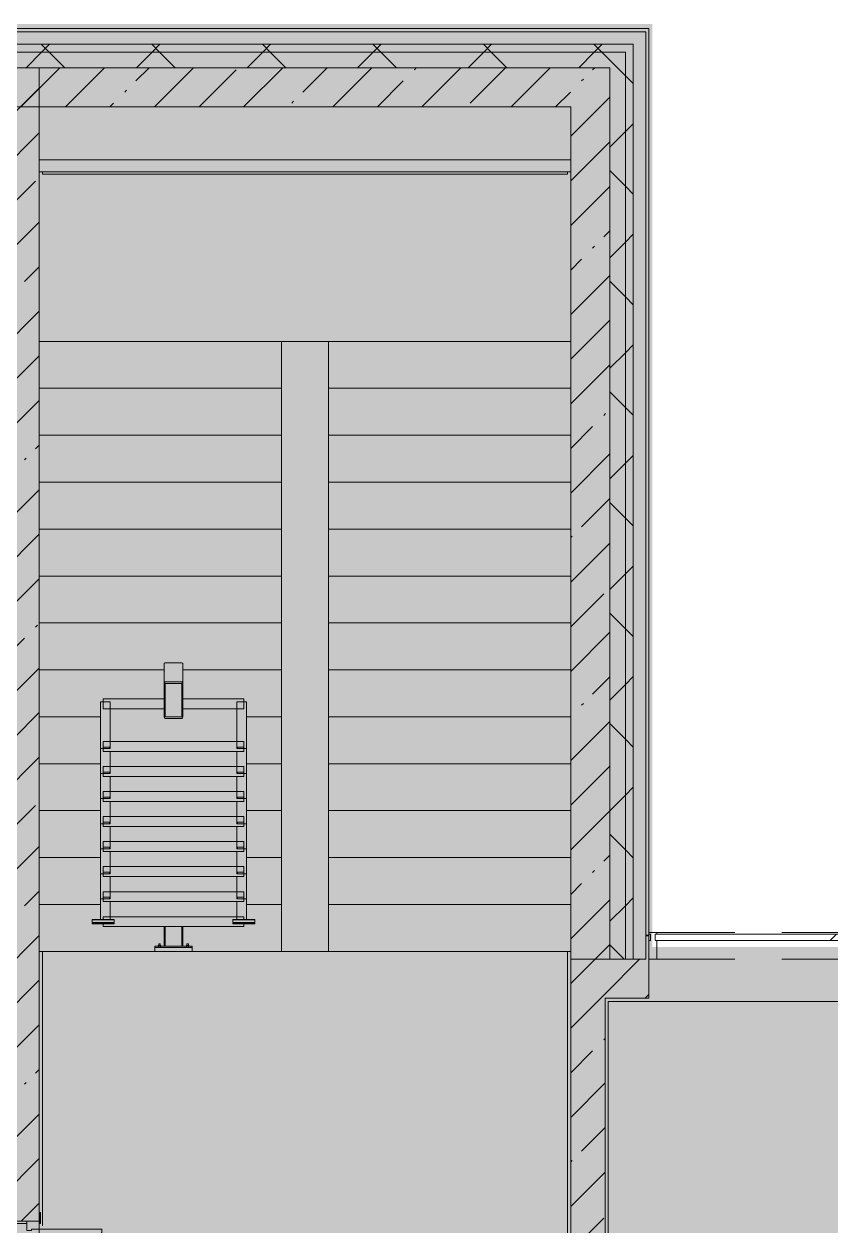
# Model space of a CAD drawing. Header units: millimetres. Extents: x 81469 to 279813, y -8553 to 29000.
# Drawn here: x 242116 to 247278, y 19695 to 27379 of the extents above; entities that cross this region are included whole.
import ezdxf

# ---------------------------------------------------------------- set-up
doc = ezdxf.new("R2010")
doc.units = ezdxf.units.MM
doc.linetypes.add('200_ШТРИХ__ш1_п0_6_', pattern=[800, 500, -300])
doc.layers.add('A-DETL-GENF-1', color=7, linetype='Continuous', lineweight=9, true_color=0xc0c0c0, transparency=0.4)
for name, color, linetype, lineweight in [('A-DETL-MBND-1', 7, '200_ШТРИХ__ш1_п0_6_', 9), ('A-GLAZ-3', 7, 'Continuous', 5), ('A-GLAZ-CWMG-2', 7, 'Continuous', 5), ('A-WALL-4', 7, 'Continuous', 5), ('I-WALL-21', 7, 'Continuous', 5)]:
    doc.layers.add(name, color=color, linetype=linetype, lineweight=lineweight)
for name, color, linetype, lineweight, true_color in [('A-DOOR-3', 7, 'Continuous', 5, 0xb7b7b7), ('A-DOOR-4', 7, 'Continuous', 5, 0xe2e2e2), ('A-DOOR-FRAM-2', 7, 'Continuous', 5, 0xe2e2e2), ('A-DOOR-FRAM-3', 7, 'Continuous', 5, 0xb7b7b7), ('A-FLOR-1', 7, 'Continuous', 5, 0xb7b7b7), ('A-GENM-2', 7, 'Continuous', 5, 0x737373), ('A-GLAZ-CWMG-3', 7, 'Continuous', 5, 0x737373), ('A-WALL-5', 7, 'Continuous', 5, 0x737373), ('A-WALL-6', 7, 'Continuous', 9, 0x737373), ('I-WALL-22', 7, 'Continuous', 5, 0x737373), ('S-STRS-3', 7, 'Continuous', 5, 0x737373)]:
    doc.layers.add(name, color=color, linetype=linetype, lineweight=lineweight, true_color=true_color)
pattern_1 = [(45, (152802.76, 0), (-353.5534, 353.5534), []), (135, (152802.76, 0), (-353.5534, -353.5534), [])]
pattern_2 = [(45, (152802.76, 0), (-285.1231, 285.1231), []), (45, (153087.9, 0), (-285.1231, 285.1231), [504.031, -100.806, 16.764, -84.042])]

# ---------------------------------------------------------------- blocks, each defined once
blk = doc.blocks.new('110_Дверь_СКБ_2Ст - Д-1_л_Лестничная клетка EIS60 2-32359692-3_4_3_птичка')
at = {"layer": 'A-DOOR-4'}
for points in [[(662.5, 125), (662.5, 1025), (612.5, 1025), (612.5, 125)], [(-587.5, 525), (-637.5, 525), (-637.5, 125), (-587.5, 125)], [(712.5, -125), (712.5, 45), (697.5, 45), (697.5, -125)]]:
    blk.add_hatch(color=256, dxfattribs=at).paths.add_polyline_path(points)
h = blk.add_hatch(color=256, dxfattribs=at)
h.paths.add_polyline_path([(712.5, 125), (662.5, 125), (662.5, 75), (652.5, 75), (652.5, 45), (712.5, 45)])
h.paths.add_polyline_path([(-627.5, 45), (-627.5, 75), (-637.5, 75), (-637.5, 125), (-687.5, 125), (-687.5, 45)])
at = {"layer": 'A-DOOR-FRAM-2'}
for points in [[(-672.5, 125), (-672.5, 133), (-742.5, 133), (-742.5, 125)], [(767.5, 125), (767.5, 133), (697.5, 133), (697.5, 125)], [(-672.5, -125), (-672.5, 45), (-687.5, 45), (-687.5, -125)], [(-672.5, -133), (-672.5, -125), (-742.5, -125), (-742.5, -133)], [(767.5, -133), (767.5, -125), (697.5, -125), (697.5, -133)]]:
    blk.add_hatch(color=256, dxfattribs=at).paths.add_polyline_path(points)
at = {"layer": 'A-DOOR-3'}
for p, q in [((662.5, 1025), (612.5, 1025)), ((612.5, 1025), (612.5, 125)), ((662.5, 125), (662.5, 1025)), ((-637.5, 525), (-637.5, 125)), ((-587.5, 525), (-637.5, 525)), ((-587.5, 125), (-587.5, 525)), ((-637.5, 125), (-587.5, 125)), ((612.5, 125), (662.5, 125))]:
    blk.add_line(p, q, dxfattribs=at)
for centre, radius, start, end in [((662.5, 125), 900, 90, 180), ((-637.5, 125), 400, 360, 90)]:
    blk.add_arc(centre, radius, start, end, dxfattribs=at)
at = {"layer": 'A-DOOR-FRAM-3'}
for p, q in [((-672.5, 133), (-742.5, 133)), ((-742.5, 133), (-742.5, 125)), ((-742.5, 125), (-672.5, 125)), ((-637.5, 125), (-687.5, 125)), ((-687.5, 125), (-687.5, 45)), ((-672.5, 125), (-672.5, 133)), ((-637.5, 75), (-637.5, 125)), ((662.5, 125), (662.5, 75)), ((712.5, 125), (662.5, 125)), ((767.5, 133), (697.5, 133)), ((697.5, 133), (697.5, 125)), ((697.5, 125), (767.5, 125)), ((712.5, 45), (712.5, 125)), ((767.5, 125), (767.5, 133)), ((-687.5, 45), (-627.5, 45)), ((-672.5, 45), (-687.5, 45)), ((-687.5, 45), (-687.5, -125)), ((-672.5, -125), (-672.5, 45)), ((-627.5, 75), (-637.5, 75)), ((-627.5, 45), (-627.5, 75)), ((662.5, 75), (652.5, 75)), ((652.5, 75), (652.5, 45)), ((652.5, 45), (712.5, 45)), ((712.5, 45), (697.5, 45)), ((697.5, 45), (697.5, -125)), ((712.5, -125), (712.5, 45)), ((-672.5, -125), (-742.5, -125)), ((-742.5, -125), (-742.5, -133)), ((-742.5, -133), (-672.5, -133)), ((-687.5, -125), (-672.5, -125)), ((-672.5, -133), (-672.5, -125)), ((697.5, -125), (712.5, -125)), ((767.5, -125), (697.5, -125)), ((697.5, -125), (697.5, -133)), ((697.5, -133), (767.5, -133)), ((767.5, -133), (767.5, -125))]:
    blk.add_line(p, q, dxfattribs=at)
blk = doc.blocks.new('PNS_Панель прямоугольная - Нр_Стекло - 40мм-22855911-3_4_3_птичка')
at = {"layer": 'A-GLAZ-3'}
h = blk.add_hatch(dxfattribs=at)
h.set_pattern_fill('FP_118', color=256, style=0, pattern_type=2)
h.set_pattern_definition([(45, (-94620, -21060), (-1414.214, 1414.214), [1000, -3000]), (45, (-95620, -21560), (-1414.214, 1414.214), [3000, -1000]), (45, (-93620, -22060), (-1414.214, 1414.214), [1000, -3000])])
h.paths.add_polyline_path([(770, -40), (770, 0), (-770, 0), (-770, -40), (760, -40)])
for p, q in [((-770, 0), (770, 0)), ((760, 0), (-770, 0)), ((-760, -40), (760, -40))]:
    blk.add_line(p, q, dxfattribs=at)
blk = doc.blocks.new('Прямоугольный импост - Импост структурный с накладкой - 170мм-22855901-3_4_3_птичка')
at = {"layer": 'A-DETL-MBND-1'}
for p, q in [((93360, 21560), (93360, 21570)), ((93360, 21570), (94880, 21570)), ((93360, 21400), (94880, 21400))]:
    blk.add_line(p, q, dxfattribs=at)
blk = doc.blocks.new('Анкер клиновой - Анкер клиновой МКТ В 10-10-16_85-22193208-3_4_3_птичка')
at = {"layer": 'A-DETL-MBND-1'}
for p, q in [((122191.4, 13788), (122191.4, 13784)), ((122207.4, 13788), (122191.4, 13788)), ((122191.4, 13788), (122207.4, 13788)), ((122194.4, 13798), (122194.4, 13784)), ((122204.4, 13798), (122194.4, 13798)), ((122194.4, 13798), (122204.4, 13798)), ((122204.4, 13784), (122204.4, 13798)), ((122207.4, 13784), (122207.4, 13788))]:
    blk.add_line(p, q, dxfattribs=at)
blk = doc.blocks.new('ОМ_Полоса_Трапеция прямоугольная_Прокат_ГОСТ 103-2006 - ОМ_Полоса_Трапеция прямоугольная_Прокат_ГОСТ 103-2006-21111644-3_4_3_птичка')
at = {"layer": 'A-GENM-2'}
for p, q in [((122699.4, 15046.5), (122699.4, 15056.5)), ((122699.4, 15056.5), (122739.4, 15056.5)), ((122739.4, 15046.5), (122699.4, 15046.5)), ((122739.4, 15056.5), (122739.4, 15046.5))]:
    blk.add_line(p, q, dxfattribs=at)
blk = doc.blocks.new('ОМ_Полоса_Трапеция прямоугольная_Прокат_ГОСТ 103-2006 - ОМ_Полоса_Трапеция прямоугольная_Прокат_ГОСТ 103-2006-V150-3_4_3_птичка')
at = {"layer": 'A-GENM-2'}
for p, q in [((122699.4, 14416.5), (122699.4, 14406.5)), ((122739.4, 14416.5), (122699.4, 14416.5)), ((122699.4, 14406.5), (122739.4, 14406.5)), ((122739.4, 14406.5), (122739.4, 14416.5))]:
    blk.add_line(p, q, dxfattribs=at)
blk = doc.blocks.new('ОМ_Полоса_Трапеция прямоугольная_Прокат_ГОСТ 103-2006 - ОМ_Полоса_Трапеция прямоугольная_Прокат_ГОСТ 103-2006-V151-3_4_3_птичка')
at = {"layer": 'A-GENM-2'}
for p, q in [((122699.4, 14256.5), (122699.4, 14246.5)), ((122739.4, 14256.5), (122699.4, 14256.5)), ((122699.4, 14246.5), (122739.4, 14246.5)), ((122739.4, 14246.5), (122739.4, 14256.5))]:
    blk.add_line(p, q, dxfattribs=at)
blk = doc.blocks.new('ОМ_Полоса_Трапеция прямоугольная_Прокат_ГОСТ 103-2006 - ОМ_Полоса_Трапеция прямоугольная_Прокат_ГОСТ 103-2006-V152-3_4_3_птичка')
at = {"layer": 'A-GENM-2'}
for p, q in [((122699.4, 14096.5), (122699.4, 14086.5)), ((122739.4, 14096.5), (122699.4, 14096.5)), ((122699.4, 14086.5), (122739.4, 14086.5)), ((122739.4, 14086.5), (122739.4, 14096.5))]:
    blk.add_line(p, q, dxfattribs=at)
blk = doc.blocks.new('ОМ_Полоса_Прокат_ГОСТ 103-2006 - ОМ_Полоса_Прокат_ГОСТ 103-2006-22193251-3_4_3_птичка')
at = {"layer": 'A-GENM-2'}
for p, q in [((122809.4, 13929.5), (122669.4, 13929.5)), ((122669.4, 13929.5), (122669.4, 13926.5)), ((122669.4, 13926.5), (122809.4, 13926.5)), ((122809.4, 13926.5), (122809.4, 13929.5))]:
    blk.add_line(p, q, dxfattribs=at)
blk = doc.blocks.new('ОМ_Полоса_Прокат_ГОСТ 103-2006 - ОМ_Полоса_Прокат_ГОСТ 103-2006-22193252-3_4_3_птичка')
at = {"layer": 'A-GENM-2'}
for p, q in [((122669.4, 13954.2), (122669.4, 13950.8)), ((122809.4, 13954.2), (122669.4, 13954.2)), ((122669.4, 13950.8), (122809.4, 13950.8)), ((122669.4, 13933.9), (122669.4, 13950.8)), ((122809.4, 13933.9), (122669.4, 13933.9)), ((122809.4, 13950.8), (122809.4, 13954.2)), ((122809.4, 13950.8), (122809.4, 13933.9))]:
    blk.add_line(p, q, dxfattribs=at)
blk = doc.blocks.new('ОМ_Полоса_Трапеция прямоугольная_Прокат_ГОСТ 103-2006 - ОМ_Полоса_Трапеция прямоугольная_Прокат_ГОСТ 103-2006-21111686-3_4_3_птичка')
at = {"layer": 'A-GENM-2'}
for p, q in [((121839.4, 15056.5), (121879.4, 15056.5)), ((121839.4, 15046.5), (121839.4, 15056.5)), ((121879.4, 15046.5), (121839.4, 15046.5)), ((121879.4, 15056.5), (121879.4, 15046.5))]:
    blk.add_line(p, q, dxfattribs=at)
blk = doc.blocks.new('ОМ_Полоса_Трапеция прямоугольная_Прокат_ГОСТ 103-2006 - ОМ_Полоса_Трапеция прямоугольная_Прокат_ГОСТ 103-2006-V153-3_4_3_птичка')
at = {"layer": 'A-GENM-2'}
for p, q in [((121879.4, 14416.5), (121839.4, 14416.5)), ((121839.4, 14416.5), (121839.4, 14406.5)), ((121839.4, 14406.5), (121879.4, 14406.5)), ((121879.4, 14406.5), (121879.4, 14416.5))]:
    blk.add_line(p, q, dxfattribs=at)
blk = doc.blocks.new('ОМ_Полоса_Трапеция прямоугольная_Прокат_ГОСТ 103-2006 - ОМ_Полоса_Трапеция прямоугольная_Прокат_ГОСТ 103-2006-V154-3_4_3_птичка')
at = {"layer": 'A-GENM-2'}
for p, q in [((121879.4, 14256.5), (121839.4, 14256.5)), ((121839.4, 14256.5), (121839.4, 14246.5)), ((121839.4, 14246.5), (121879.4, 14246.5)), ((121879.4, 14246.5), (121879.4, 14256.5))]:
    blk.add_line(p, q, dxfattribs=at)
blk = doc.blocks.new('ОМ_Полоса_Трапеция прямоугольная_Прокат_ГОСТ 103-2006 - ОМ_Полоса_Трапеция прямоугольная_Прокат_ГОСТ 103-2006-V155-3_4_3_птичка')
at = {"layer": 'A-GENM-2'}
for p, q in [((121879.4, 14096.5), (121839.4, 14096.5)), ((121839.4, 14096.5), (121839.4, 14086.5)), ((121839.4, 14086.5), (121879.4, 14086.5)), ((121879.4, 14086.5), (121879.4, 14096.5))]:
    blk.add_line(p, q, dxfattribs=at)
blk = doc.blocks.new('ОМ_Полоса_Прокат_ГОСТ 103-2006 - ОМ_Полоса_Прокат_ГОСТ 103-2006-22193295-3_4_3_птичка')
at = {"layer": 'A-GENM-2'}
for p, q in [((121909.4, 13929.5), (121769.4, 13929.5)), ((121769.4, 13929.5), (121769.4, 13926.5)), ((121769.4, 13926.5), (121909.4, 13926.5)), ((121909.4, 13926.5), (121909.4, 13929.5))]:
    blk.add_line(p, q, dxfattribs=at)
blk = doc.blocks.new('ОМ_Полоса_Прокат_ГОСТ 103-2006 - ОМ_Полоса_Прокат_ГОСТ 103-2006-22193296-3_4_3_птичка')
at = {"layer": 'A-GENM-2'}
for p, q in [((121909.4, 13954.2), (121769.4, 13954.2)), ((121769.4, 13954.2), (121769.4, 13950.8)), ((121769.4, 13950.8), (121909.4, 13950.8)), ((121769.4, 13933.9), (121769.4, 13950.8)), ((121909.4, 13933.9), (121769.4, 13933.9)), ((121909.4, 13950.8), (121909.4, 13954.2)), ((121909.4, 13950.8), (121909.4, 13933.9))]:
    blk.add_line(p, q, dxfattribs=at)
blk = doc.blocks.new('ОМ_Нижняя опорная пятка1 - ОМ_Нижняя опорная пятка-21111576-3_4_3_птичка')
at = {"layer": 'A-DETL-MBND-1'}
for p, q in [((-96, -10), (-96, 0)), ((-84, -10), (-84, 0)), ((84, -10), (84, 0)), ((96, -10), (96, 0))]:
    blk.add_line(p, q, dxfattribs=at)
blk = doc.blocks.new('ОМ_Труба_ГОСТ 8639-82 - ОМ_Труба_ГОСТ 8639-82-21111694-3_4_3_птичка')
at = {"layer": 'A-GENM-2'}
for p, q in [((122229.4, 15590.5), (122229.4, 15456.5)), ((122238.4, 15595.1), (122340.4, 15595.1)), ((122349.4, 15456.5), (122349.4, 15590.5)), ((122229.4, 15256.4), (122229.4, 15456.5)), ((122235.4, 15456.5), (122235.4, 15256.4)), ((122238.4, 15474.2), (122340.4, 15474.2)), ((122340.4, 15462.4), (122238.4, 15462.4)), ((122343.4, 15256.4), (122343.4, 15456.5)), ((122349.4, 15456.5), (122349.4, 15256.4)), ((122238.4, 15250.5), (122340.4, 15250.5)), ((122340.4, 15238.8), (122238.4, 15238.8))]:
    blk.add_line(p, q, dxfattribs=at)
at = {"layer": 'A-GENM-2', "flags": 128}
for points in [[(122229.4, 15456.5), (122229.6, 15460), (122230.1, 15463.3), (122231, 15466.3), (122232.1, 15469), (122233.4, 15471.2), (122235, 15472.8), (122236.7, 15473.8), (122238.4, 15474.2)], [(122238.4, 15462.4), (122237.9, 15462.3), (122237.3, 15461.9), (122236.8, 15461.4), (122236.3, 15460.7), (122235.9, 15459.8), (122235.7, 15458.8), (122235.5, 15457.7), (122235.4, 15456.5)], [(122340.4, 15474.2), (122342.2, 15473.8), (122343.9, 15472.8), (122345.4, 15471.2), (122346.8, 15469), (122347.9, 15466.3), (122348.8, 15463.3), (122349.3, 15460), (122349.4, 15456.5)], [(122343.4, 15456.5), (122343.4, 15457.7), (122343.2, 15458.8), (122342.9, 15459.8), (122342.6, 15460.7), (122342.1, 15461.4), (122341.6, 15461.9), (122341, 15462.3), (122340.4, 15462.4)], [(122238.4, 15238.8), (122236.7, 15239.1), (122235, 15240.1), (122233.4, 15241.8), (122232.1, 15243.9), (122231, 15246.6), (122230.1, 15249.7), (122229.6, 15253), (122229.4, 15256.4)], [(122235.4, 15256.4), (122235.5, 15255.3), (122235.7, 15254.2), (122235.9, 15253.2), (122236.3, 15252.3), (122236.8, 15251.5), (122237.3, 15251), (122237.9, 15250.7), (122238.4, 15250.5)], [(122349.4, 15256.4), (122349.3, 15253), (122348.8, 15249.7), (122347.9, 15246.6), (122346.8, 15243.9), (122345.4, 15241.8), (122343.9, 15240.1), (122342.2, 15239.1), (122340.4, 15238.8)], [(122340.4, 15250.5), (122341, 15250.7), (122341.6, 15251), (122342.1, 15251.5), (122342.6, 15252.3), (122342.9, 15253.2), (122343.2, 15254.2), (122343.4, 15255.3), (122343.4, 15256.4)]]:
    blk.add_lwpolyline(points, dxfattribs=at)
at = {"layer": 'A-GENM-2'}
for centre, major_axis, start_param, end_param in [((122238.4, 15590.5), (9, 0), 1.570796, 3.141593), ((122238.4, 15538.5), (9, 0), 3.141593, 3.665191), ((122340.4, 15590.5), (9, 0), 0, 1.570796), ((122340.4, 15538.5), (-9, 0), 2.617994, 3.141593)]:
    blk.add_ellipse(centre, major_axis=major_axis, ratio=0.509802, start_param=start_param, end_param=end_param, dxfattribs=at)
blk = doc.blocks.new('ОМ_Уголок_ГОСТ 8509-93 - ОМ_Уголок_ГОСТ 8509-93-22194532-3_4_3_птичка')
at = {"layer": 'A-GENM-2'}
for p, q in [((0, 45.2), (0, -17.8)), ((390, 45.2), (0, 45.2)), ((900, 45.2), (510, 45.2)), ((900, -17.8), (900, 45.2)), ((0, -17.8), (390, -17.8)), ((510, -17.8), (900, -17.8))]:
    blk.add_line(p, q, dxfattribs=at)
blk = doc.blocks.new('ОМ_Уголок_ГОСТ 8509-93 - ОМ_Уголок_ГОСТ 8509-93-V156-3_4_3_птичка')
at = {"layer": 'A-GENM-2'}
for p, q in [((0, 45.2), (0, -17.8)), ((900, 45.2), (0, 45.2)), ((900, -17.8), (900, 45.2)), ((0, -17.8), (900, -17.8))]:
    blk.add_line(p, q, dxfattribs=at)
blk = doc.blocks.new('ОМ_Уголок_ГОСТ 8509-93 - ОМ_Уголок_ГОСТ 8509-93-22194533-3_4_3_птичка')
at = {"layer": 'A-GENM-2'}
for p, q in [((0, 45.2), (0, -17.8)), ((300, 45.2), (0, 45.2)), ((300, -17.8), (300, 45.2)), ((0, -17.8), (300, -17.8))]:
    blk.add_line(p, q, dxfattribs=at)
blk = doc.blocks.new('ОМ_Уголок_ГОСТ 8509-93 - ОМ_Уголок_ГОСТ 8509-93-V157-3_4_3_птичка')
at = {"layer": 'A-GENM-2'}
for p, q in [((0, 45.2), (0, -17.8)), ((142.2, 45.2), (0, 45.2)), ((0, -17.8), (160, -17.8))]:
    blk.add_line(p, q, dxfattribs=at)
blk = doc.blocks.new('ОМ_Уголок_ГОСТ 8509-93 - ОМ_Уголок_ГОСТ 8509-93-V158-3_4_3_птичка')
at = {"layer": 'A-GENM-2'}
for p, q in [((300, 45.2), (157.8, 45.2)), ((300, -17.8), (300, 45.2)), ((140, -17.8), (300, -17.8))]:
    blk.add_line(p, q, dxfattribs=at)
blk = doc.blocks.new('ОМ_Уголок_ГОСТ 8509-93 - ОМ_Уголок_ГОСТ 8509-93-V206-3_4_3_птичка')
at = {"layer": 'A-GENM-2'}
for p, q in [((0, 45.2), (0, 27.8)), ((900, 45.2), (0, 45.2)), ((0, 7.4), (0, -17.8)), ((900, 27.8), (900, 45.2)), ((900, -17.8), (900, 6.6)), ((0, -17.8), (900, -17.8))]:
    blk.add_line(p, q, dxfattribs=at)
blk = doc.blocks.new('ОМ_Уголок_ГОСТ 8509-93 - ОМ_Уголок_ГОСТ 8509-93-V207-3_4_3_птичка')
at = {"layer": 'A-GENM-2'}
for p, q in [((0, 45.2), (0, -17.8)), ((6.6, 45.2), (0, 45.2)), ((142.2, 45.2), (27.8, 45.2)), ((0, -17.8), (6.6, -17.8)), ((27.8, -17.8), (160, -17.8))]:
    blk.add_line(p, q, dxfattribs=at)
blk = doc.blocks.new('ОМ_Уголок_ГОСТ 8509-93 - ОМ_Уголок_ГОСТ 8509-93-V161-3_4_3_птичка')
at = {"layer": 'A-GENM-2'}
for p, q in [((272.2, 45.2), (157.8, 45.2)), ((300, 45.2), (292.6, 45.2)), ((300, -17.8), (300, 45.2)), ((140, -17.8), (272.2, -17.8)), ((292.6, -17.8), (300, -17.8))]:
    blk.add_line(p, q, dxfattribs=at)
blk = doc.blocks.new('ОМ_Труба_ГОСТ 8639-82 - ОМ_Труба_ГОСТ 8639-82-21111710-3_4_3_птичка')
at = {"layer": 'A-DETL-MBND-1'}
for p, q in [((122229.4, 13908.7), (122229.4, 13784)), ((122235.4, 13908.7), (122235.4, 13784)), ((122343.4, 13908.7), (122343.4, 13784)), ((122349.4, 13784), (122349.4, 13908.7))]:
    blk.add_line(p, q, dxfattribs=at)
blk = doc.blocks.new('ОМ_Уголок_ГОСТ 8510-86 - ОМ_Уголок_ГОСТ 8510-86-21111720-3_4_3_птичка')
at = {"layer": 'A-DETL-MBND-1'}
for p, q in [((0, 34), (0, 0)), ((0, 10), (240, 10)), ((0, 0), (240, 0)), ((240, 0), (240, 34))]:
    blk.add_line(p, q, dxfattribs=at)
blk = doc.blocks.new('Прямоугольный импост - Импост структурный с накладкой - 170мм-22854979-3_4_3_птичка')
at = {"layer": 'A-GLAZ-CWMG-2'}
for p, q in [((-50, 81), (-50, 40)), ((-50, 40), (-40, 40)), ((-40, 0), (-50, 0)), ((-50, 0), (-50, -10)), ((-40, 40), (-40, 0)), ((-50, -10), (-23, -10))]:
    blk.add_line(p, q, dxfattribs=at)
at = {"layer": 'A-GLAZ-CWMG-3'}
for p, q in [((0, 160), (-50, 160)), ((-50, 160), (-50, 81)), ((0, 40), (0, 160)), ((-10, 0), (-10, 40)), ((-10, 40), (0, 40)), ((0, 0), (-10, 0)), ((0, -10), (0, 0)), ((-23, -10), (0, -10))]:
    blk.add_line(p, q, dxfattribs=at)
blk = doc.blocks.new('Зашивка приборов отопления39 - Зашивка приборов отопления-33325432-3_4_3_птичка')
at = {"layer": 'A-WALL-5'}
for p, q in [((120704.7, 17931.2), (124104.7, 17931.2)), ((124104.7, 17931.2), (120704.7, 17931.2)), ((120704.7, 17856.2), (124104.7, 17856.2))]:
    blk.add_line(p, q, dxfattribs=at)

msp = doc.modelspace()

# ---------------------------------------------------------------- hatches: boundary and pattern name
at = {"layer": 'A-DETL-GENF-1'}
msp.add_hatch(color=256, dxfattribs=at).paths.add_polyline_path([(278035.8, -258), (278035.8, 21479), (246135.8, 21479), (246135.8, 27379), (237372.8, 27379), (237372.8, 10208.3), (242012.8, 10208.3), (242012.8, -258), (276790.3, -258)])
at = {"layer": 'A-WALL-4'}
h = msp.add_hatch(dxfattribs=at)
h.set_pattern_fill('FP_68', color=256, style=0, pattern_type=2)
h.set_pattern_definition(pattern_1)
h.paths.add_polyline_path([(245962.8, 27200), (246012.8, 27200), (246012.8, 27250), (237372.8, 27250), (237372.8, 27200), (245095.4, 27200)])
h = msp.add_hatch(dxfattribs=at)
h.set_pattern_fill('FP_68', color=256, style=0, pattern_type=2)
h.set_pattern_definition(pattern_1)
h.paths.add_polyline_path([(245862.8, 27100), (245962.8, 27100), (245962.8, 27200), (237372.8, 27200), (237372.8, 27100), (245095.4, 27100)])
h = msp.add_hatch(dxfattribs=at)
h.set_pattern_fill('FP_68', color=256, style=0, pattern_type=2)
h.set_pattern_definition(pattern_1)
h.paths.add_polyline_path([(245962.8, 21400), (246012.8, 21400), (246012.8, 27200), (245962.8, 27200), (245962.8, 21479)])
h = msp.add_hatch(dxfattribs=at)
h.set_pattern_fill('FP_68', color=256, style=0, pattern_type=2)
h.set_pattern_definition(pattern_1)
h.paths.add_polyline_path([(245862.8, 21400), (245962.8, 21400), (245962.8, 27100), (245862.8, 27100), (245862.8, 21479)])
h = msp.add_hatch(dxfattribs=at)
h.set_pattern_fill('FP_68', color=256, style=0, pattern_type=2)
h.set_pattern_definition(pattern_1)
h.paths.add_polyline_path([(277882.8, 21400), (278032.8, 21400), (278032.8, 21479), (272953, 21479), (272953, 21400), (277632.8, 21400)])
h.paths.add_polyline_path([(272053, 21400), (272053, 21479), (270703.2, 21479), (270703.2, 21400), (271197.1, 21400)])
h.paths.add_polyline_path([(259078.5, 21400), (259653.2, 21400), (259653.2, 21479), (258353, 21479), (258353, 21400), (258852.8, 21400)])
h.paths.add_polyline_path([(260553.2, 21400), (261853.2, 21400), (261853.2, 21479), (260553.2, 21479)])
h.paths.add_polyline_path([(246106.9, 21400), (246112.8, 21400), (246112.8, 21550), (246092.8, 21550), (246092.8, 21400)])
h.paths.add_polyline_path([(262753.2, 21400), (264052.8, 21400), (264052.8, 21479), (262753.2, 21479)])
h.paths.add_polyline_path([(266352.8, 21400), (267503.2, 21400), (267503.2, 21479), (266352.8, 21479)])
h.paths.add_polyline_path([(268933.2, 21400), (269803.2, 21400), (269803.2, 21479), (268933.2, 21479)])
h.paths.add_polyline_path([(249412.8, 21400), (253952.8, 21400), (253952.8, 21479), (249412.8, 21479)])
h.paths.add_polyline_path([(256252.8, 21400), (257453, 21400), (257453, 21479), (256252.8, 21479)])
at = {"layer": 'I-WALL-21'}
h = msp.add_hatch(dxfattribs=at)
h.set_pattern_fill('FP_64', color=256, style=0, pattern_type=2)
h.set_pattern_definition(pattern_2)
h.paths.add_polyline_path([(245612.8, 26850), (245612.8, 27100), (241937.8, 27100), (241937.8, 26850), (245095.4, 26850)])
h = msp.add_hatch(dxfattribs=at)
h.set_pattern_fill('FP_64', color=256, style=0, pattern_type=2)
h.set_pattern_definition(pattern_2)
h.paths.add_polyline_path([(241962.8, 17270), (242212.8, 17270), (242212.8, 18325), (241962.8, 18325), (241962.8, 18162.4)])
h.paths.add_polyline_path([(241962.8, 19725), (242212.8, 19725), (242212.8, 27100), (241962.8, 27100), (241962.8, 19750)])
h = msp.add_hatch(dxfattribs=at)
h.set_pattern_fill('FP_64', color=256, style=0, pattern_type=2)
h.set_pattern_definition(pattern_2)
h.paths.add_polyline_path([(245612.8, 21400), (245862.8, 21400), (245862.8, 27100), (245612.8, 27100), (245612.8, 21479)])
h = msp.add_hatch(dxfattribs=at)
h.set_pattern_fill('FP_64', color=256, style=0, pattern_type=2)
h.set_pattern_definition(pattern_2)
h.paths.add_polyline_path([(245832.8, 17270), (245832.8, 21400), (245612.8, 21400), (245612.8, 17270)])
h = msp.add_hatch(dxfattribs=at)
h.set_pattern_fill('FP_64', color=256, style=0, pattern_type=2)
h.set_pattern_definition(pattern_2)
h.paths.add_polyline_path([(249412.8, 21150), (253382.8, 21150), (253382.8, 21400), (249412.8, 21400)])
h.paths.add_polyline_path([(246027.6, 21150), (246112.8, 21150), (246112.8, 21400), (245832.8, 21400), (245832.8, 21150), (246015.4, 21150)])

# ---------------------------------------------------------------- linework, layer by layer
at = {"layer": 'A-FLOR-1'}
for p, q in [((242232.8, 26435), (242232.8, 26420)), ((245592.8, 26420), (245592.8, 26435)), ((242232.8, 26420), (245592.8, 26420)), ((245612.8, 21450), (242212.8, 21450)), ((242233.8, 21450), (242233.8, 19694.6)), ((245592.8, 17870), (245592.8, 21450)), ((245852.8, 21130), (245852.8, 13628)), ((247682.8, 21130), (245852.8, 21130))]:
    msp.add_line(p, q, dxfattribs=at)
at = {"layer": 'A-WALL-5'}
for p, q in [((246112.8, 27350), (233152.8, 27350)), ((246112.8, 21400), (246112.8, 27350)), ((233452.8, 27100), (245612.8, 27100))]:
    msp.add_line(p, q, dxfattribs=at)
at = {"layer": 'A-WALL-6'}
for p, q in [((246092.8, 27330), (233152.8, 27330)), ((246092.8, 21400), (246092.8, 27330)), ((246012.8, 27250), (233152.8, 27250)), ((246012.8, 21400), (246012.8, 27250)), ((245962.8, 27200), (237638.6, 27200)), ((245962.8, 21400), (245962.8, 27200)), ((245862.8, 21400), (245862.8, 27100)), ((246112.8, 21553), (246092.8, 21553)), ((246112.8, 21550), (246092.8, 21550)), ((245862.8, 21400), (246092.8, 21400))]:
    msp.add_line(p, q, dxfattribs=at)
at = {"layer": 'I-WALL-22'}
for p, q in [((245612.8, 27100), (241937.8, 27100)), ((242212.8, 19780), (242212.8, 27100)), ((245862.8, 27100), (245612.8, 27100)), ((241937.8, 26850), (245612.8, 26850)), ((245612.8, 26850), (245612.8, 17850)), ((245862.8, 21400), (245612.8, 21400)), ((246112.8, 21150), (246112.8, 21400)), ((245832.8, 21150), (246112.8, 21150)), ((245832.8, 13628), (245832.8, 21150))]:
    msp.add_line(p, q, dxfattribs=at)
at = {"layer": 'S-STRS-3'}
for p, q in [((242212.8, 25350), (243762.8, 25350)), ((242212.8, 25350), (243762.8, 25350)), ((243762.8, 25350), (244062.8, 25350)), ((243762.8, 25050), (243762.8, 25350)), ((245612.8, 25350), (244062.8, 25350)), ((244062.8, 25350), (244062.8, 25050)), ((245612.8, 25350), (244062.8, 25350)), ((242212.8, 25050), (243762.8, 25050)), ((242212.8, 25050), (243762.8, 25050)), ((243762.8, 24750), (243762.8, 25050)), ((244062.8, 25050), (244062.8, 24750)), ((245612.8, 25050), (244062.8, 25050)), ((245612.8, 25050), (244062.8, 25050)), ((242212.8, 24750), (243762.8, 24750)), ((242212.8, 24750), (243762.8, 24750)), ((243762.8, 24450), (243762.8, 24750)), ((244062.8, 24750), (244062.8, 24450)), ((245612.8, 24750), (244062.8, 24750)), ((245612.8, 24750), (244062.8, 24750)), ((242212.8, 24450), (243762.8, 24450)), ((242212.8, 24450), (243762.8, 24450)), ((243762.8, 24150), (243762.8, 24450)), ((244062.8, 24450), (244062.8, 24150)), ((245612.8, 24450), (244062.8, 24450)), ((245612.8, 24450), (244062.8, 24450)), ((242212.8, 24150), (243762.8, 24150)), ((242212.8, 24150), (243762.8, 24150)), ((243762.8, 23850), (243762.8, 24150)), ((244062.8, 24150), (244062.8, 23850)), ((245612.8, 24150), (244062.8, 24150)), ((245612.8, 24150), (244062.8, 24150)), ((242212.8, 23850), (243762.8, 23850)), ((242212.8, 23850), (243762.8, 23850)), ((243762.8, 23550), (243762.8, 23850)), ((244062.8, 23850), (244062.8, 23550)), ((245612.8, 23850), (244062.8, 23850)), ((245612.8, 23850), (244062.8, 23850)), ((242212.8, 23550), (243762.8, 23550)), ((242212.8, 23550), (243762.8, 23550)), ((243762.8, 23250), (243762.8, 23550)), ((244062.8, 23550), (244062.8, 23250)), ((245612.8, 23550), (244062.8, 23550)), ((245612.8, 23550), (244062.8, 23550)), ((242212.8, 23250), (243015, 23250)), ((242212.8, 23250), (243015, 23250)), ((243128.8, 23250), (243762.8, 23250)), ((243128.8, 23250), (243762.8, 23250)), ((243762.8, 22950), (243762.8, 23250)), ((244062.8, 23250), (244062.8, 22950)), ((245612.8, 23250), (244062.8, 23250)), ((245612.8, 23250), (244062.8, 23250)), ((242212.8, 22950), (242604.1, 22950)), ((242212.8, 22950), (242604.1, 22950)), ((243539.7, 22950), (243762.8, 22950)), ((243539.7, 22950), (243762.8, 22950)), ((243762.8, 22650), (243762.8, 22950)), ((244062.8, 22950), (244062.8, 22650)), ((245612.8, 22950), (244062.8, 22950)), ((245612.8, 22950), (244062.8, 22950)), ((242212.8, 22650), (242604.1, 22650)), ((242212.8, 22650), (242604.1, 22650)), ((243539.7, 22650), (243762.8, 22650)), ((243539.7, 22650), (243762.8, 22650)), ((243762.8, 22350), (243762.8, 22650)), ((244062.8, 22650), (244062.8, 22350)), ((245612.8, 22650), (244062.8, 22650)), ((245612.8, 22650), (244062.8, 22650)), ((242212.8, 22350), (242604.1, 22350)), ((242212.8, 22350), (242604.1, 22350)), ((243539.7, 22350), (243762.8, 22350)), ((243539.7, 22350), (243762.8, 22350)), ((243762.8, 22050), (243762.8, 22350)), ((244062.8, 22350), (244062.8, 22050)), ((245612.8, 22350), (244062.8, 22350)), ((245612.8, 22350), (244062.8, 22350)), ((242212.8, 22050), (242604.1, 22050)), ((242212.8, 22050), (242604.1, 22050)), ((243539.7, 22050), (243762.8, 22050)), ((243539.7, 22050), (243762.8, 22050)), ((243762.8, 21750), (243762.8, 22050)), ((244062.8, 22050), (244062.8, 21750)), ((245612.8, 22050), (244062.8, 22050)), ((245612.8, 22050), (244062.8, 22050)), ((242212.8, 21750), (242604.1, 21750)), ((242212.8, 21750), (242604.1, 21750)), ((243539.7, 21750), (243762.8, 21750)), ((243539.7, 21750), (243762.8, 21750)), ((243762.8, 21450), (243762.8, 21750)), ((244062.8, 21750), (244062.8, 21450)), ((245612.8, 21750), (244062.8, 21750)), ((245612.8, 21750), (244062.8, 21750)), ((245612.8, 21450), (244062.8, 21450))]:
    msp.add_line(p, q, dxfattribs=at)

# ---------------------------------------------------------------- block references
at = {"layer": 'A-DETL-MBND-1'}
for name, p in [('ОМ_Труба_ГОСТ 8639-82 - ОМ_Труба_ГОСТ 8639-82-21111710-3_4_3_птичка', (120782.5, 7700)), ('Прямоугольный импост - Импост структурный с накладкой - 170мм-22855901-3_4_3_птичка', (152802.8, 0)), ('Анкер клиновой - Анкер клиновой МКТ В 10-10-16_85-22193208-3_4_3_птичка', (120782.5, 7700)), ('ОМ_Нижняя опорная пятка1 - ОМ_Нижняя опорная пятка-21111576-3_4_3_птичка', (243071.9, 21484)), ('Анкер клиновой - Анкер клиновой МКТ В 10-10-16_85-22193208-3_4_3_птичка', (120962.5, 7700))]:
    msp.add_blockref(name, p, dxfattribs=at)
at = {"layer": 'A-DETL-MBND-1', "extrusion": (0, 0, -1), "rotation": 180}
msp.add_blockref('ОМ_Уголок_ГОСТ 8510-86 - ОМ_Уголок_ГОСТ 8510-86-21111720-3_4_3_птичка', (-242951.9, 21484), dxfattribs=at)
at = {"layer": 'A-DOOR-3', "rotation": 269.9999999999998}
msp.add_blockref('110_Дверь_СКБ_2Ст - Д-1_л_Лестничная клетка EIS60 2-32359692-3_4_3_птичка', (242087.8, 19037.5), dxfattribs=at)
at = {"layer": 'A-GENM-2'}
for name, p in [('ОМ_Труба_ГОСТ 8639-82 - ОМ_Труба_ГОСТ 8639-82-21111694-3_4_3_птичка', (120782.5, 7700)), ('ОМ_Полоса_Трапеция прямоугольная_Прокат_ГОСТ 103-2006 - ОМ_Полоса_Трапеция прямоугольная_Прокат_ГОСТ 103-2006-21111686-3_4_3_птичка', (120782.5, 7700)), ('ОМ_Полоса_Трапеция прямоугольная_Прокат_ГОСТ 103-2006 - ОМ_Полоса_Трапеция прямоугольная_Прокат_ГОСТ 103-2006-21111644-3_4_3_птичка', (120782.5, 7700)), ('ОМ_Полоса_Трапеция прямоугольная_Прокат_ГОСТ 103-2006 - ОМ_Полоса_Трапеция прямоугольная_Прокат_ГОСТ 103-2006-21111686-3_4_3_птичка', (120782.5, 7540)), ('ОМ_Полоса_Трапеция прямоугольная_Прокат_ГОСТ 103-2006 - ОМ_Полоса_Трапеция прямоугольная_Прокат_ГОСТ 103-2006-21111644-3_4_3_птичка', (120782.5, 7540)), ('ОМ_Полоса_Трапеция прямоугольная_Прокат_ГОСТ 103-2006 - ОМ_Полоса_Трапеция прямоугольная_Прокат_ГОСТ 103-2006-21111686-3_4_3_птичка', (120782.5, 7380)), ('ОМ_Полоса_Трапеция прямоугольная_Прокат_ГОСТ 103-2006 - ОМ_Полоса_Трапеция прямоугольная_Прокат_ГОСТ 103-2006-21111644-3_4_3_птичка', (120782.5, 7380)), ('ОМ_Полоса_Трапеция прямоугольная_Прокат_ГОСТ 103-2006 - ОМ_Полоса_Трапеция прямоугольная_Прокат_ГОСТ 103-2006-21111686-3_4_3_птичка', (120782.5, 7220)), ('ОМ_Полоса_Трапеция прямоугольная_Прокат_ГОСТ 103-2006 - ОМ_Полоса_Трапеция прямоугольная_Прокат_ГОСТ 103-2006-21111644-3_4_3_птичка', (120782.5, 7220)), ('ОМ_Полоса_Трапеция прямоугольная_Прокат_ГОСТ 103-2006 - ОМ_Полоса_Трапеция прямоугольная_Прокат_ГОСТ 103-2006-V153-3_4_3_птичка', (120782.5, 7700)), ('ОМ_Полоса_Трапеция прямоугольная_Прокат_ГОСТ 103-2006 - ОМ_Полоса_Трапеция прямоугольная_Прокат_ГОСТ 103-2006-V150-3_4_3_птичка', (120782.5, 7700)), ('ОМ_Полоса_Трапеция прямоугольная_Прокат_ГОСТ 103-2006 - ОМ_Полоса_Трапеция прямоугольная_Прокат_ГОСТ 103-2006-V154-3_4_3_птичка', (120782.5, 7700)), ('ОМ_Полоса_Трапеция прямоугольная_Прокат_ГОСТ 103-2006 - ОМ_Полоса_Трапеция прямоугольная_Прокат_ГОСТ 103-2006-V151-3_4_3_птичка', (120782.5, 7700)), ('ОМ_Полоса_Трапеция прямоугольная_Прокат_ГОСТ 103-2006 - ОМ_Полоса_Трапеция прямоугольная_Прокат_ГОСТ 103-2006-V155-3_4_3_птичка', (120782.5, 7700)), ('ОМ_Полоса_Трапеция прямоугольная_Прокат_ГОСТ 103-2006 - ОМ_Полоса_Трапеция прямоугольная_Прокат_ГОСТ 103-2006-V152-3_4_3_птичка', (120782.5, 7700)), ('ОМ_Полоса_Прокат_ГОСТ 103-2006 - ОМ_Полоса_Прокат_ГОСТ 103-2006-22193296-3_4_3_птичка', (120782.5, 7700)), ('ОМ_Полоса_Прокат_ГОСТ 103-2006 - ОМ_Полоса_Прокат_ГОСТ 103-2006-22193295-3_4_3_птичка', (120782.5, 7700)), ('ОМ_Полоса_Прокат_ГОСТ 103-2006 - ОМ_Полоса_Прокат_ГОСТ 103-2006-22193252-3_4_3_птичка', (120782.5, 7700)), ('ОМ_Полоса_Прокат_ГОСТ 103-2006 - ОМ_Полоса_Прокат_ГОСТ 103-2006-22193251-3_4_3_птичка', (120782.5, 7700))]:
    msp.add_blockref(name, p, dxfattribs=at)
at = {"layer": 'A-GENM-2', "extrusion": (0, 0, -1)}
for name, p, rotation in [('ОМ_Уголок_ГОСТ 8509-93 - ОМ_Уголок_ГОСТ 8509-93-22194532-3_4_3_птичка', (-242621.9, 23046.5), 180), ('ОМ_Уголок_ГОСТ 8509-93 - ОМ_Уголок_ГОСТ 8509-93-22194533-3_4_3_птичка', (-242621.9, 22746.5), 90.00000000000064), ('ОМ_Уголок_ГОСТ 8509-93 - ОМ_Уголок_ГОСТ 8509-93-22194533-3_4_3_птичка', (-243521.9, 23046.5), 270.0000000000008), ('ОМ_Уголок_ГОСТ 8509-93 - ОМ_Уголок_ГОСТ 8509-93-V157-3_4_3_птичка', (-242621.9, 22586.5), 90.00000000000064), ('ОМ_Уголок_ГОСТ 8509-93 - ОМ_Уголок_ГОСТ 8509-93-V158-3_4_3_птичка', (-243521.9, 22886.5), 270.0000000000008), ('ОМ_Уголок_ГОСТ 8509-93 - ОМ_Уголок_ГОСТ 8509-93-V157-3_4_3_птичка', (-242621.9, 22426.5), 90.00000000000064), ('ОМ_Уголок_ГОСТ 8509-93 - ОМ_Уголок_ГОСТ 8509-93-V158-3_4_3_птичка', (-243521.9, 22726.5), 270.0000000000008), ('ОМ_Уголок_ГОСТ 8509-93 - ОМ_Уголок_ГОСТ 8509-93-V157-3_4_3_птичка', (-242621.9, 22266.5), 90.00000000000064), ('ОМ_Уголок_ГОСТ 8509-93 - ОМ_Уголок_ГОСТ 8509-93-V158-3_4_3_птичка', (-243521.9, 22566.5), 270.0000000000008), ('ОМ_Уголок_ГОСТ 8509-93 - ОМ_Уголок_ГОСТ 8509-93-V157-3_4_3_птичка', (-242621.9, 22106.5), 90.00000000000064), ('ОМ_Уголок_ГОСТ 8509-93 - ОМ_Уголок_ГОСТ 8509-93-V158-3_4_3_птичка', (-243521.9, 22406.5), 270.0000000000008), ('ОМ_Уголок_ГОСТ 8509-93 - ОМ_Уголок_ГОСТ 8509-93-V157-3_4_3_птичка', (-242621.9, 21946.5), 90.00000000000064), ('ОМ_Уголок_ГОСТ 8509-93 - ОМ_Уголок_ГОСТ 8509-93-V158-3_4_3_птичка', (-243521.9, 22246.5), 270.0000000000008), ('ОМ_Уголок_ГОСТ 8509-93 - ОМ_Уголок_ГОСТ 8509-93-V157-3_4_3_птичка', (-242621.9, 21786.5), 90.00000000000064), ('ОМ_Уголок_ГОСТ 8509-93 - ОМ_Уголок_ГОСТ 8509-93-V158-3_4_3_птичка', (-243521.9, 22086.5), 270.0000000000008), ('ОМ_Уголок_ГОСТ 8509-93 - ОМ_Уголок_ГОСТ 8509-93-V207-3_4_3_птичка', (-242621.9, 21626.5), 90.00000000000064), ('ОМ_Уголок_ГОСТ 8509-93 - ОМ_Уголок_ГОСТ 8509-93-V161-3_4_3_птичка', (-243521.9, 21926.5), 270.0000000000008)]:
    msp.add_blockref(name, p, dxfattribs=dict(at, rotation=rotation))
for name, p in [('ОМ_Уголок_ГОСТ 8509-93 - ОМ_Уголок_ГОСТ 8509-93-V156-3_4_3_птичка', (-243521.9, 22746.5)), ('ОМ_Уголок_ГОСТ 8509-93 - ОМ_Уголок_ГОСТ 8509-93-V156-3_4_3_птичка', (-243521.9, 22586.5)), ('ОМ_Уголок_ГОСТ 8509-93 - ОМ_Уголок_ГОСТ 8509-93-V156-3_4_3_птичка', (-243521.9, 22426.5)), ('ОМ_Уголок_ГОСТ 8509-93 - ОМ_Уголок_ГОСТ 8509-93-V156-3_4_3_птичка', (-243521.9, 22266.5)), ('ОМ_Уголок_ГОСТ 8509-93 - ОМ_Уголок_ГОСТ 8509-93-V156-3_4_3_птичка', (-243521.9, 22106.5)), ('ОМ_Уголок_ГОСТ 8509-93 - ОМ_Уголок_ГОСТ 8509-93-V156-3_4_3_птичка', (-243521.9, 21946.5)), ('ОМ_Уголок_ГОСТ 8509-93 - ОМ_Уголок_ГОСТ 8509-93-V156-3_4_3_птичка', (-243521.9, 21786.5)), ('ОМ_Уголок_ГОСТ 8509-93 - ОМ_Уголок_ГОСТ 8509-93-V206-3_4_3_птичка', (-243521.9, 21626.5))]:
    msp.add_blockref(name, p, dxfattribs=at)
at = {"layer": 'A-GLAZ-3'}
msp.add_blockref('PNS_Панель прямоугольная - Нр_Стекло - 40мм-22855911-3_4_3_птичка', (246922.8, 21560), dxfattribs=at)
at = {"layer": 'A-GLAZ-CWMG-2', "rotation": 180}
msp.add_blockref('Прямоугольный импост - Импост структурный с накладкой - 170мм-22854979-3_4_3_птичка', (246112.8, 21560), dxfattribs=at)
at = {"layer": 'A-WALL-5'}
msp.add_blockref('Зашивка приборов отопления39 - Зашивка приборов отопления-33325432-3_4_3_птичка', (121508.1, 8578.8), dxfattribs=at)

doc.saveas('drawing.dxf')
